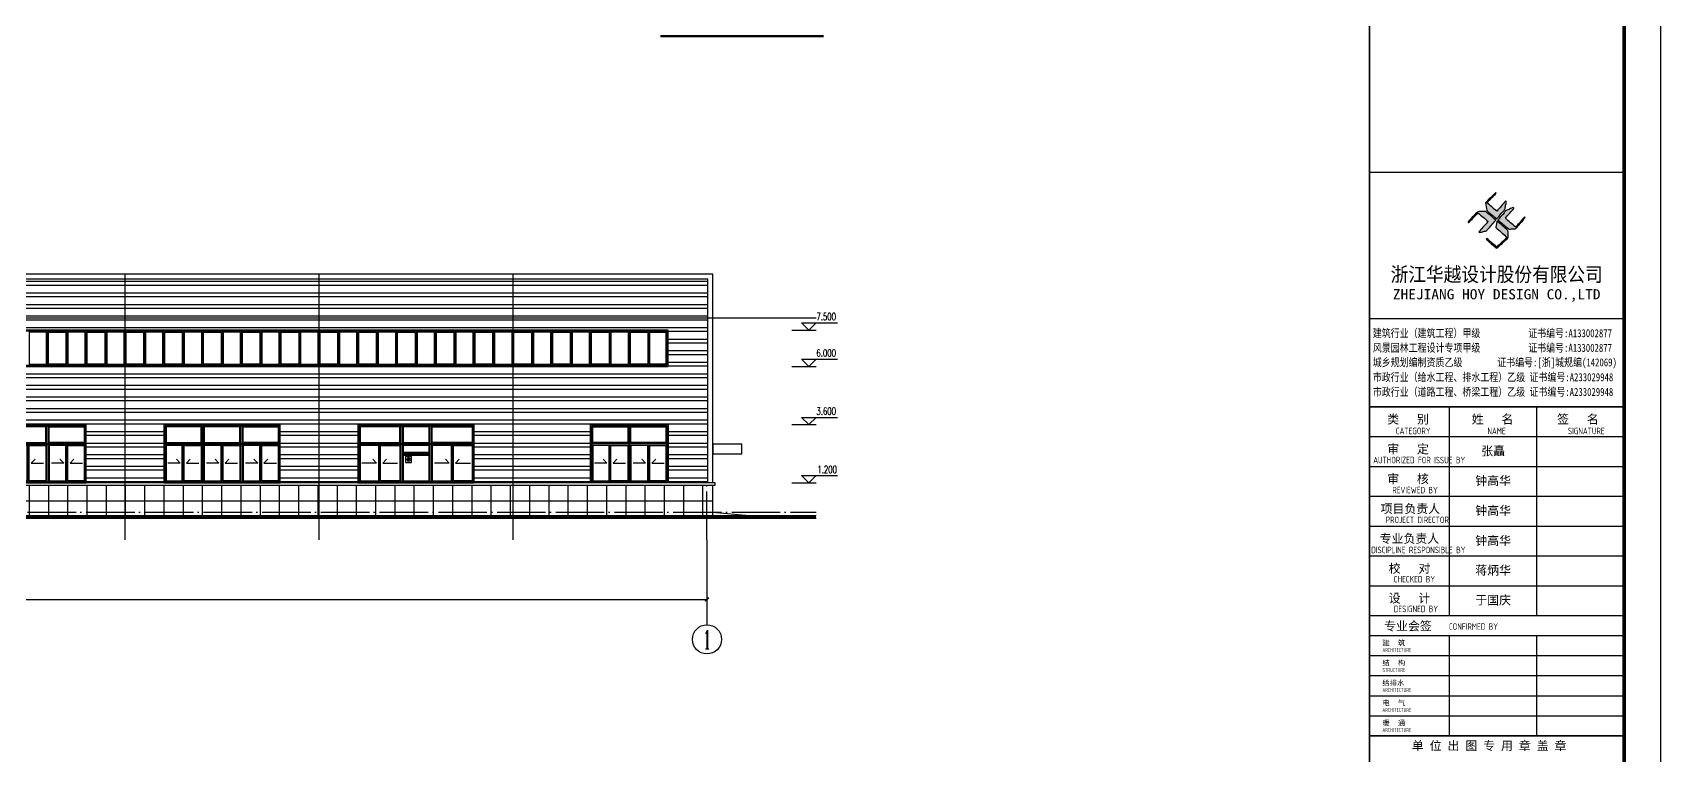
# Model space of a CAD drawing. Extents: x -16809 to 109341, y -15901 to 593582.
# Drawn here: x 42198 to 109341, y 138731 to 168524 of the extents above; entities that cross this region are included whole.
import ezdxf
from ezdxf.enums import TextEntityAlignment as Align

# ---------------------------------------------------------------- set-up
doc = ezdxf.new("R2010")
doc.units = 0
doc.header["$LTSCALE"] = 1000
doc.header["$MEASUREMENT"] = 0
doc.linetypes.add('DOTE', pattern=[2.42, 2, -0.2, 0.02, -0.2])
doc.layers.get('Defpoints').update_dxf_attribs({"color": 250})
for name, color, linetype in [('0 - 立面线', 7, 'Continuous'), ('0-建筑立面', 255, 'Continuous'), ('AXIS', 171, 'Continuous'), ('AXIS_TEXT', 7, 'Continuous'), ('DIM_ELEV', 171, 'Continuous'), ('DIM_SYMB', 171, 'Continuous'), ('DOTE', 14, 'DOTE'), ('PUB_TEXT', 7, 'Continuous'), ('PUB_TITLE', 171, 'Continuous'), ('TK', 4, 'Continuous'), ('WINDOW', 140, 'Continuous'), ('填充', 8, 'Continuous')]:
    doc.layers.add(name, color=color, linetype=linetype)
doc.layers.add('02', color=1, linetype='Continuous', lineweight=15)
doc.styles.add('-宋体', font='', dxfattribs={"width": 0.8})
doc.styles.add('_TCH_AXIS', font='COMPLEX', dxfattribs={"bigfont": 'GBCBIG'})
doc.styles.add('_TCH_DIM', font='SIMPLEX', dxfattribs={"bigfont": 'GBCBIG'})
doc.styles.add('_TCH_DIM_T3', font='SIMPLEX', dxfattribs={"width": 0.705882, "bigfont": 'GBCBIG'})
doc.styles.add('COMPLEX', font='COMPLEX')
doc.styles.add('HT', font='simhei.ttf', dxfattribs={"width": 0.8})
doc.styles.add('TSSD_REIN', font='tssdeng.shx', dxfattribs={"width": 0.7, "bigfont": 'tssdchn.shx'})
doc.styles.add('图签宋体', font='', dxfattribs={"height": 300})
doc.styles.add('图签黑体', font='simhei.ttf', dxfattribs={"height": 550})
doc.styles.get('-宋体').set_extended_font_data('SimSun')
doc.styles.get('图签宋体').set_extended_font_data('NSimSun')
doc.dimstyles.new('_TCH_ARCH&&150', dxfattribs={"dimtxt": 446.25, "dimasz": 150, "dimexe": 375, "dimexo": 450, "dimgap": 189.375, "dimtad": 1, "dimdec": 0, "dimzin": 0, "dimdsep": 46, "dimtxsty": '_TCH_DIM_T3', "dimblk": 'ARCHTICK', "dimcen": 0.09, "dimclrt": 7, "dimazin": 2, "dimtfac": 1, "dimtdec": 0, "dimtix": 1, "dimtmove": 2, "dimatfit": 3, "dimfxl": 0, "dimtolj": 1, "dimtzin": 0, "dimarcsym": 0})

# ---------------------------------------------------------------- blocks, each defined once
blk = doc.blocks.new('A$C7BE47643')
at = {"layer": 'WINDOW'}
for p, q in [((800, 50), (800, 1575)), ((2400, 50), (2400, 1575)), ((4000, 50), (4000, 1575))]:
    blk.add_line(p, q, dxfattribs=at)
for points in [[(0, 0), (4800, 0), (4800, 2400), (0, 2400)], [(50, 50), (4750, 50), (4750, 2350), (50, 2350)], [(1575, 2350), (1625, 2350), (1625, 50), (1575, 50)], [(3175, 2350), (3225, 2350), (3225, 50), (3175, 50)], [(4750, 1625), (4750, 1575), (50, 1575), (50, 1625)]]:
    blk.add_lwpolyline(points, close=True, dxfattribs=at)
at = {"layer": 'WINDOW', "color": 252}
for points in [[(1535, 2310), (90, 2310), (90, 1665), (1535, 1665)], [(3135, 2310), (1665, 2310), (1665, 1665), (3135, 1665)], [(3265, 2310), (4710, 2310), (4710, 1665), (3265, 1665)], [(760, 1535), (90, 1535), (90, 90), (760, 90)], [(840, 1535), (1535, 1535), (1535, 90), (840, 90)], [(2360, 1535), (1665, 1535), (1665, 90), (2360, 90)], [(2440, 1535), (3135, 1535), (3135, 90), (2440, 90)], [(3960, 1535), (3265, 1535), (3265, 90), (3960, 90)], [(4040, 1535), (4710, 1535), (4710, 90), (4040, 90)]]:
    blk.add_lwpolyline(points, close=True, dxfattribs=at)
at = {"layer": 'WINDOW'}
for points in [[(515, 972), (671, 813), (160, 813)], [(1085, 972), (929, 813), (1440, 813)], [(2115, 972), (2271, 813), (1760, 813)], [(2685, 972), (2529, 813), (3040, 813)], [(3715, 972), (3871, 813), (3360, 813)], [(4285, 972), (4129, 813), (4640, 813)]]:
    blk.add_lwpolyline(points, dxfattribs=at)
blk = doc.blocks.new('A$C474D48D3')
at = {"layer": '02'}
h = blk.add_hatch(color=256, dxfattribs=at)
edge = h.paths.add_edge_path()
edge.add_arc((-125, -125), 75, 0, 360)
blk.add_lwpolyline([(-250, 0), (0, 0), (0, -250), (-250, -250)], close=True)
blk.add_circle((-125, -125), 75)
blk = doc.blocks.new('A$C5D2F2028')
at = {"layer": 'WINDOW'}
for p, q in [((900, 50), (900, 1575)), ((3900, 50), (3900, 1575))]:
    blk.add_line(p, q, dxfattribs=at)
for points in [[(0, 0), (4800, 0), (4800, 2400), (0, 2400)], [(50, 50), (4750, 50), (4750, 2350), (50, 2350)], [(1775, 2350), (1825, 2350), (1825, 50), (1775, 50)], [(2975, 2350), (3025, 2350), (3025, 50), (2975, 50)], [(4750, 1625), (4750, 1575), (50, 1575), (50, 1625)]]:
    blk.add_lwpolyline(points, close=True, dxfattribs=at)
at = {"layer": 'WINDOW', "color": 252}
for points in [[(1735, 2310), (90, 2310), (90, 1665), (1735, 1665)], [(2935, 2310), (1865, 2310), (1865, 1665), (2935, 1665)], [(3065, 2310), (4710, 2310), (4710, 1665), (3065, 1665)], [(860, 1535), (90, 1535), (90, 90), (860, 90)], [(940, 1535), (1735, 1535), (1735, 90), (940, 90)], [(1865, 1265), (2935, 1265), (2935, 1535), (1865, 1535)], [(3860, 1535), (3065, 1535), (3065, 90), (3860, 90)], [(3940, 1535), (4710, 1535), (4710, 90), (3940, 90)], [(2935, 1135), (1865, 1135), (1865, 90), (2935, 90)]]:
    blk.add_lwpolyline(points, close=True, dxfattribs=at)
at = {"layer": 'WINDOW'}
for points in [[(615, 972), (771, 813), (160, 813)], [(1185, 972), (1029, 813), (1640, 813)], [(1825, 1225), (2975, 1225)], [(2975, 1175), (1825, 1175)], [(3615, 972), (3771, 813), (3160, 813)], [(4185, 972), (4029, 813), (4640, 813)]]:
    blk.add_lwpolyline(points, dxfattribs=at)
at = {"xscale": -1}
blk.add_blockref('A$C474D48D3', (1965, 1091), dxfattribs=at)
blk = doc.blocks.new('A$C3DA31D5A')
at = {"layer": 'WINDOW'}
for p, q in [((800, 1450), (800, 50)), ((1600, 1450), (1600, 50)), ((2400, 1450), (2400, 50)), ((3200, 1450), (3200, 50)), ((4000, 1450), (4000, 50)), ((4800, 1450), (4800, 50)), ((5600, 1450), (5600, 50)), ((6400, 1450), (6400, 50)), ((7200, 1450), (7200, 50)), ((8000, 1450), (8000, 50)), ((8800, 1450), (8800, 50)), ((9600, 1450), (9600, 50)), ((10400, 1450), (10400, 50)), ((11200, 1450), (11200, 50)), ((12000, 1450), (12000, 50)), ((12800, 1450), (12800, 50)), ((13600, 1450), (13600, 50)), ((14400, 1450), (14400, 50)), ((15200, 1450), (15200, 50)), ((16000, 1450), (16000, 50)), ((16800, 1450), (16800, 50)), ((17600, 1450), (17600, 50)), ((18400, 1450), (18400, 50)), ((19200, 1450), (19200, 50)), ((20000, 1450), (20000, 50)), ((20800, 1450), (20800, 50)), ((21600, 1450), (21600, 50)), ((22400, 1450), (22400, 50)), ((23200, 1450), (23200, 50)), ((24000, 1450), (24000, 50)), ((24800, 1450), (24800, 50)), ((25600, 1450), (25600, 50))]:
    blk.add_line(p, q, dxfattribs=at)
for points in [[(68800, 0), (0, 0), (0, 1500), (68800, 1500)], [(68750, 50), (50, 50), (50, 1450), (68750, 1450)]]:
    blk.add_lwpolyline(points, close=True, dxfattribs=at)
at = {"layer": 'WINDOW', "color": 251}
for points in [[(760, 1410), (90, 1410), (90, 90), (760, 90)], [(840, 90), (1560, 90), (1560, 1410), (840, 1410)], [(2360, 90), (1640, 90), (1640, 1410), (2360, 1410)], [(2440, 90), (3160, 90), (3160, 1410), (2440, 1410)], [(3960, 90), (3240, 90), (3240, 1410), (3960, 1410)], [(4040, 90), (4760, 90), (4760, 1410), (4040, 1410)], [(5560, 90), (4840, 90), (4840, 1410), (5560, 1410)], [(5640, 90), (6360, 90), (6360, 1410), (5640, 1410)], [(7160, 90), (6440, 90), (6440, 1410), (7160, 1410)], [(7240, 90), (7960, 90), (7960, 1410), (7240, 1410)], [(8760, 90), (8040, 90), (8040, 1410), (8760, 1410)], [(8840, 90), (9560, 90), (9560, 1410), (8840, 1410)], [(10360, 90), (9640, 90), (9640, 1410), (10360, 1410)], [(10440, 90), (11160, 90), (11160, 1410), (10440, 1410)], [(11960, 90), (11240, 90), (11240, 1410), (11960, 1410)], [(12040, 90), (12760, 90), (12760, 1410), (12040, 1410)], [(13560, 90), (12840, 90), (12840, 1410), (13560, 1410)], [(13640, 90), (14360, 90), (14360, 1410), (13640, 1410)], [(15160, 90), (14440, 90), (14440, 1410), (15160, 1410)], [(15240, 90), (15960, 90), (15960, 1410), (15240, 1410)], [(16760, 90), (16040, 90), (16040, 1410), (16760, 1410)], [(16840, 90), (17560, 90), (17560, 1410), (16840, 1410)], [(18360, 90), (17640, 90), (17640, 1410), (18360, 1410)], [(18440, 90), (19160, 90), (19160, 1410), (18440, 1410)], [(19960, 90), (19240, 90), (19240, 1410), (19960, 1410)], [(20040, 90), (20760, 90), (20760, 1410), (20040, 1410)], [(21560, 90), (20840, 90), (20840, 1410), (21560, 1410)], [(21640, 90), (22360, 90), (22360, 1410), (21640, 1410)], [(23160, 90), (22440, 90), (22440, 1410), (23160, 1410)], [(23240, 90), (23960, 90), (23960, 1410), (23240, 1410)], [(24760, 90), (24040, 90), (24040, 1410), (24760, 1410)], [(24840, 90), (25560, 90), (25560, 1410), (24840, 1410)], [(26360, 90), (25640, 90), (25640, 1410), (26360, 1410)]]:
    blk.add_lwpolyline(points, close=True, dxfattribs=at)
blk = doc.blocks.new('A$C394D5E26')
at = {"layer": 'WINDOW'}
for p, q in [((800, 50), (800, 1575)), ((2400, 50), (2400, 1575))]:
    blk.add_line(p, q, dxfattribs=at)
for points in [[(3200, 0), (0, 0), (0, 2400), (3200, 2400)], [(3150, 50), (50, 50), (50, 2350), (3150, 2350)], [(1625, 2350), (1575, 2350), (1575, 50), (1625, 50)], [(50, 1625), (50, 1575), (3150, 1575), (3150, 1625)]]:
    blk.add_lwpolyline(points, close=True, dxfattribs=at)
at = {"layer": 'WINDOW', "color": 252}
for points in [[(90, 2310), (1535, 2310), (1535, 1665), (90, 1665)], [(1665, 2310), (3110, 2310), (3110, 1665), (1665, 1665)], [(760, 1535), (90, 1535), (90, 90), (760, 90)], [(840, 1535), (1535, 1535), (1535, 90), (840, 90)], [(2360, 1535), (1665, 1535), (1665, 90), (2360, 90)], [(2440, 1535), (3110, 1535), (3110, 90), (2440, 90)]]:
    blk.add_lwpolyline(points, close=True, dxfattribs=at)
at = {"layer": 'WINDOW'}
for points in [[(515, 972), (671, 812), (160, 812)], [(1085, 972), (929, 812), (1440, 812)], [(2115, 972), (2271, 812), (1760, 812)], [(2685, 972), (2529, 812), (3040, 812)]]:
    blk.add_lwpolyline(points, dxfattribs=at)
blk = doc.blocks.new('A$C053D6479')
at = {"layer": 'PUB_TITLE'}
h = blk.add_hatch(color=256, dxfattribs=at)
h.dxf.hatch_style = 1
edge = h.paths.add_edge_path()
edge.add_spline(control_points=[(1026, 827), (1105, 920), (1188, 1008), (1266, 1102)], knot_values=[13, 13, 13, 13, 14, 14, 14, 14], degree=3, periodic=0)
edge.add_spline(control_points=[(1266, 1102), (1258, 1111), (1249, 1119), (1239, 1116)], knot_values=[12, 12, 12, 12, 13, 13, 13, 13], degree=3, periodic=0)
edge.add_spline(control_points=[(1239, 1116), (1210, 1107), (1179, 1092), (1144, 1077)], knot_values=[11, 11, 11, 11, 12, 12, 12, 12], degree=3, periodic=0)
edge.add_spline(control_points=[(1144, 1077), (1109, 1063), (1069, 1053), (1047, 1038)], knot_values=[10, 10, 10, 10, 11, 11, 11, 11], degree=3, periodic=0)
edge.add_spline(control_points=[(1047, 1038), (1028, 1026), (1007, 992), (991, 972)], knot_values=[9, 9, 9, 9, 10, 10, 10, 10], degree=3, periodic=0)
edge.add_spline(control_points=[(991, 972), (942, 913), (899, 868), (849, 810)], knot_values=[8, 8, 8, 8, 9, 9, 9, 9], degree=3, periodic=0)
edge.add_spline(control_points=[(849, 810), (842, 801), (822, 776), (822, 775)], knot_values=[7, 7, 7, 7, 8, 8, 8, 8], degree=3, periodic=0)
edge.add_spline(control_points=[(822, 775), (823, 771), (848, 752), (859, 744)], knot_values=[6, 6, 6, 6, 7, 7, 7, 7], degree=3, periodic=0)
edge.add_spline(control_points=[(859, 744), (949, 670), (1035, 592), (1122, 521)], knot_values=[5, 5, 5, 5, 6, 6, 6, 6], degree=3, periodic=0)
edge.add_spline(control_points=[(1122, 521), (1153, 527), (1185, 530), (1217, 533)], knot_values=[4, 4, 4, 4, 5, 5, 5, 5], degree=3, periodic=0)
edge.add_spline(control_points=[(1217, 533), (1246, 535), (1293, 532), (1316, 542)], knot_values=[3, 3, 3, 3, 4, 4, 4, 4], degree=3, periodic=0)
edge.add_spline(control_points=[(1316, 542), (1327, 547), (1338, 565), (1349, 579)], knot_values=[2, 2, 2, 2, 3, 3, 3, 3], degree=3, periodic=0)
edge.add_spline(control_points=[(1349, 579), (1423, 670), (1507, 759), (1572, 848)], knot_values=[1, 1, 1, 1, 2, 2, 2, 2], degree=3, periodic=0)
edge.add_spline(control_points=[(1572, 848), (1564, 852), (1561, 861), (1551, 862)], knot_values=[0, 0, 0, 0, 1, 1, 1, 1], degree=3, periodic=0)
edge.add_spline(control_points=[(1551, 862), (1469, 769), (1393, 671), (1310, 579)], knot_values=[15, 15, 15, 15, 16, 16, 16, 16], degree=3, periodic=0)
edge.add_spline(control_points=[(1310, 579), (1216, 662), (1118, 742), (1026, 827)], knot_values=[14, 14, 14, 14, 15, 15, 15, 15], degree=3, periodic=0)
at = {"layer": 'TK'}
h = blk.add_hatch(color=256, dxfattribs=at)
h.dxf.hatch_style = 2
edge = h.paths.add_edge_path()
edge.add_spline(control_points=[(728, 856), (728, 856), (728, 856), (719, 864), (651, 922), (580, 978), (514, 1036), (509, 1106), (488, 1176), (479, 1247), (570, 1343), (663, 1436), (758, 1526), (764, 1523), (768, 1518), (774, 1515), (693, 1422), (599, 1343), (520, 1249), (607, 1171), (698, 1096), (789, 1021), (874, 1109), (950, 1206), (1031, 1298), (1066, 1286), (1054, 1262), (1045, 1224), (1036, 1188), (1031, 1158), (1024, 1121), (1020, 1104), (1017, 1085), (1012, 1071), (1004, 1052), (976, 1026), (956, 1003), (906, 946), (866, 899), (814, 839), (806, 829), (789, 806), (787, 806), (777, 804), (728, 856)], knot_values=[0, 0, 0, 0, 0.005, 0.01, 1, 1, 1, 2, 2, 2, 3, 3, 3, 4, 4, 4, 5, 5, 5, 6, 6, 6, 7, 7, 7, 8, 8, 8, 9, 9, 9, 10, 10, 10, 11, 11, 11, 12, 12, 12, 13, 13, 13, 14, 14, 14, 14], degree=3, periodic=0)
h = blk.add_hatch(color=256, dxfattribs=at)
h.dxf.hatch_style = 2
edge = h.paths.add_edge_path()
edge.add_spline(control_points=[(366, 894), (366, 894), (366, 894), (270, 970), (183, 883), (101, 791), (16, 703), (-18, 714), (9, 735), (28, 755), (103, 838), (192, 930), (266, 1005), (319, 1009), (387, 1005), (442, 1007), (456, 1008), (472, 1011), (485, 1007), (507, 1000), (534, 967), (555, 949), (624, 891), (699, 833), (760, 773), (689, 691), (614, 604), (539, 517), (529, 505), (516, 487), (506, 482), (492, 475), (469, 472), (452, 467), (416, 456), (383, 448), (342, 438), (323, 433), (297, 422), (293, 440), (291, 452), (313, 470), (322, 480), (400, 566), (477, 652), (553, 736), (460, 815), (366, 894)], knot_values=[0, 0, 0, 0, 0.005, 0.01, 1, 1, 1, 2, 2, 2, 3, 3, 3, 4, 4, 4, 5, 5, 5, 6, 6, 6, 7, 7, 7, 8, 8, 8, 9, 9, 9, 10, 10, 10, 11, 11, 11, 12, 12, 12, 13, 13, 13, 14, 14, 14, 15, 15, 15, 15], degree=3, periodic=0)
h = blk.add_hatch(color=256, dxfattribs=at)
h.dxf.hatch_style = 2
edge = h.paths.add_edge_path()
edge.add_spline(control_points=[(511, 261), (511, 261), (511, 261), (516, 267), (609, 192), (696, 111), (785, 33), (883, 118), (977, 208), (1070, 298), (992, 373), (892, 456), (803, 534), (791, 544), (768, 561), (766, 569), (761, 588), (776, 634), (780, 655), (785, 690), (788, 721), (795, 746), (897, 661), (998, 576), (1097, 490), (1100, 425), (1106, 361), (1107, 294), (1018, 207), (925, 121), (830, 33), (818, 21), (800, 0), (787, 0), (768, -1), (725, 49), (712, 60), (662, 103), (616, 143), (568, 186), (545, 207), (518, 224), (499, 250), (501, 259), (511, 261)], knot_values=[0, 0, 0, 0, 0.005, 0.01, 1, 1, 1, 2, 2, 2, 3, 3, 3, 4, 4, 4, 5, 5, 5, 6, 6, 6, 7, 7, 7, 8, 8, 8, 9, 9, 9, 10, 10, 10, 11, 11, 11, 12, 12, 12, 13, 13, 13, 14, 14, 14, 14], degree=3, periodic=0)
for points, knots in [([(1031, 1298), (1066, 1286), (1054, 1262), (1045, 1224), (1036, 1188), (1031, 1158), (1024, 1121), (1020, 1104), (1017, 1085), (1012, 1071), (1004, 1052), (976, 1026), (956, 1003), (906, 946), (866, 899), (814, 839), (806, 829), (789, 806), (787, 806), (777, 804), (728, 856), (719, 864), (651, 922), (580, 978), (514, 1036), (509, 1106), (488, 1176), (479, 1247), (570, 1343), (663, 1436), (758, 1526), (764, 1523), (768, 1518), (774, 1515), (693, 1422), (599, 1343), (520, 1249), (607, 1171), (698, 1096), (789, 1021), (874, 1109), (950, 1206), (1031, 1298)], [0, 0, 0, 0, 1, 1, 1, 2, 2, 2, 3, 3, 3, 4, 4, 4, 5, 5, 5, 6, 6, 6, 7, 7, 7, 8, 8, 8, 9, 9, 9, 10, 10, 10, 11, 11, 11, 12, 12, 12, 13, 13, 13, 14, 14, 14, 14]), ([(555, 949), (624, 891), (699, 833), (760, 773), (689, 691), (614, 604), (539, 517), (529, 505), (516, 487), (506, 482), (492, 475), (469, 472), (452, 467), (416, 456), (383, 448), (342, 438), (323, 433), (297, 422), (293, 440), (291, 452), (313, 470), (322, 480), (400, 566), (477, 652), (553, 736), (460, 815), (366, 894), (270, 970), (183, 883), (101, 791), (16, 703), (-18, 714), (9, 735), (28, 755), (103, 838), (192, 930), (266, 1005), (319, 1009), (387, 1005), (442, 1007), (456, 1008), (472, 1011), (485, 1007), (507, 1000), (534, 967), (555, 949)], [0, 0, 0, 0, 1, 1, 1, 2, 2, 2, 3, 3, 3, 4, 4, 4, 5, 5, 5, 6, 6, 6, 7, 7, 7, 8, 8, 8, 9, 9, 9, 10, 10, 10, 11, 11, 11, 12, 12, 12, 13, 13, 13, 14, 14, 14, 15, 15, 15, 15]), ([(1551, 862), (1561, 861), (1564, 852), (1572, 848), (1507, 759), (1423, 670), (1349, 579), (1338, 565), (1327, 547), (1316, 542), (1293, 532), (1246, 535), (1217, 533), (1185, 530), (1153, 527), (1122, 521), (1035, 592), (949, 670), (859, 744), (848, 752), (823, 771), (822, 775), (822, 776), (842, 801), (849, 810), (899, 868), (942, 913), (991, 972), (1007, 992), (1028, 1026), (1047, 1038), (1069, 1053), (1109, 1063), (1144, 1077), (1179, 1092), (1210, 1107), (1239, 1116), (1249, 1119), (1258, 1111), (1266, 1102), (1188, 1008), (1105, 920), (1026, 827), (1118, 742), (1216, 662), (1310, 579), (1393, 671), (1469, 769), (1551, 862)], [0, 0, 0, 0, 1, 1, 1, 2, 2, 2, 3, 3, 3, 4, 4, 4, 5, 5, 5, 6, 6, 6, 7, 7, 7, 8, 8, 8, 9, 9, 9, 10, 10, 10, 11, 11, 11, 12, 12, 12, 13, 13, 13, 14, 14, 14, 15, 15, 15, 16, 16, 16, 16]), ([(1097, 490), (1100, 425), (1106, 361), (1107, 294), (1018, 207), (925, 121), (830, 33), (818, 21), (800, 0), (787, 0), (768, -1), (725, 49), (712, 60), (662, 103), (616, 143), (568, 186), (545, 207), (518, 224), (499, 250), (501, 259), (511, 261), (516, 267), (609, 192), (696, 111), (785, 33), (883, 118), (977, 208), (1070, 298), (992, 373), (892, 456), (803, 534), (791, 544), (768, 561), (766, 569), (761, 588), (776, 634), (780, 655), (785, 690), (788, 721), (795, 746), (897, 661), (998, 576), (1097, 490)], [0, 0, 0, 0, 1, 1, 1, 2, 2, 2, 3, 3, 3, 4, 4, 4, 5, 5, 5, 6, 6, 6, 7, 7, 7, 8, 8, 8, 9, 9, 9, 10, 10, 10, 11, 11, 11, 12, 12, 12, 13, 13, 13, 14, 14, 14, 14])]:
    blk.add_open_spline(points, degree=3, knots=knots, dxfattribs=at)
blk = doc.blocks.new('GeYuanFrame_23765231', base_point=(20.09, 4.53))
at = {"layer": 'PUB_TITLE'}
for points in [[(803.09, 235.33), (803.09, 292.73)], [(827.09, 235.33), (827.09, 292.73)], [(803.09, 202.33), (803.09, 229.83)], [(827.09, 202.33), (827.09, 229.83)]]:
    blk.add_lwpolyline(points, dxfattribs=at)
at = {"layer": 'TK'}
for p, q in [((781.09, 316.93), (851.09, 316.93)), ((781.09, 284.53), (851.09, 284.53)), ((781.09, 276.33), (851.09, 276.33)), ((781.09, 268.13), (851.09, 268.13)), ((781.09, 259.93), (851.09, 259.93)), ((781.09, 251.73), (851.09, 251.73)), ((781.09, 243.53), (851.09, 243.53)), ((781.09, 235.33), (851.09, 235.33)), ((781.09, 235.33), (851.09, 235.33))]:
    blk.add_line(p, q, dxfattribs=at)
blk.add_lwpolyline([(20.09, 4.53), (20.09, 598.53), (861.09, 598.53), (861.09, 4.53)], close=True, dxfattribs=at)
at = {"layer": 'TK', "const_width": 1}
blk.add_lwpolyline([(45.09, 588.53), (851.09, 588.53), (851.09, 14.53), (45.09, 14.53)], close=True, dxfattribs=at)
at = {"layer": 'TK'}
for points, const_width in [([(781.09, 588.53), (781.09, 14.53)], 0.4), ([(781.09, 357.14), (851.09, 357.14)], 0.35), ([(781.09, 292.73), (851.09, 292.73)], 0.35), ([(781.09, 292.73), (851.09, 292.73)], 0.35), ([(781.09, 235.33), (851.09, 235.33)], 0.35), ([(781.09, 202.33), (851.09, 202.33)], 0.35)]:
    blk.add_lwpolyline(points, dxfattribs=dict(at, const_width=const_width))
for points in [[(781.09, 292.73), (851.09, 292.73)], [(781.09, 235.33), (851.09, 235.33)], [(781.09, 229.83), (851.09, 229.83)], [(781.09, 224.33), (851.09, 224.33)], [(781.09, 218.83), (851.09, 218.83)], [(781.09, 213.33), (851.09, 213.33)], [(781.09, 207.83), (851.09, 207.83)], [(781.09, 202.33), (851.09, 202.33)]]:
    blk.add_lwpolyline(points, dxfattribs=at)
at = {"layer": 'PUB_TITLE', "xscale": 0.01000000000021828, "yscale": 0.01000000000021828, "zscale": 0.01000000000021828}
blk.add_blockref('A$C053D6479', (808.19, 336.27), dxfattribs=at)
at = {"layer": 'TK'}
for s, height, style, width, p in [('浙江华越设计股份有限公司', 3.96, 'HT', 0.9, (816.07, 329.16)), ('ZHEJIANG HOY DESIGN CO.,LTD', 2.8, '图签黑体', 1.11, (816.06, 323.29))]:
    blk.add_text(s, height=height, dxfattribs=dict(at, style=style, width=width)).set_placement(p, align=Align.MIDDLE)
for s, height, style, width, p in [('建筑行业（建筑工程）甲级           证书编号:A133002877', 2.2, '-宋体', 0.8, (782, 311.83)), ('风景园林工程设计专项甲级           证书编号:A133002877', 2.2, '-宋体', 0.8, (782, 307.81)), ('城乡规划编制资质乙级        证书编号:[浙]城规编(142069)', 2.2, '-宋体', 0.8, (782, 303.82)), ('市政行业（给水工程、排水工程）乙级 证书编号:A233029948', 2.2, '-宋体', 0.8, (782, 299.74)), ('市政行业（道路工程、桥梁工程）乙级 证书编号:A233029948', 2.2, '-宋体', 0.8, (782, 295.69)), ('CATEGORY', 1.8, 'TSSD_REIN', 0.7, (788.32, 285.17)), ('NAME', 1.8, 'TSSD_REIN', 0.7, (813.51, 285.17)), ('SIGNATURE', 1.8, 'TSSD_REIN', 0.7, (835.66, 285.17)), ('AUTHORIZED FOR ISSUE BY', 1.8, 'TSSD_REIN', 0.7, (782.12, 277.17)), ('REVIEWED BY', 1.8, 'TSSD_REIN', 0.7, (787.36, 268.91)), ('PROJECT DIRECTOR', 1.8, 'TSSD_REIN', 0.7, (785.55, 260.74)), ('DISCIPLINE RESPONSIBLE BY', 1.8, 'TSSD_REIN', 0.7, (781.57, 252.48)), ('CHECKED BY', 1.8, 'TSSD_REIN', 0.7, (787.75, 244.44)), ('DESIGNED BY', 1.8, 'TSSD_REIN', 0.7, (787.76, 236.27)), ('CONFIRMED BY', 1.8, 'TSSD_REIN', 0.7, (802.94, 231.42)), ('ARCHITECTURE', 1.08, 'TSSD_REIN', 0.7, (784.65, 225.34)), ('STRUCTURE', 1.08, 'TSSD_REIN', 0.7, (784.65, 219.84)), ('ARCHITECTURE', 1.08, 'TSSD_REIN', 0.7, (784.65, 214.34)), ('ARCHITECTURE', 1.08, 'TSSD_REIN', 0.7, (784.65, 208.84)), ('ARCHITECTURE', 1.08, 'TSSD_REIN', 0.7, (784.65, 203.34))]:
    blk.add_text(s, height=height, dxfattribs=dict(at, style=style, width=width)).set_placement(p)
at = {"layer": 'TK', "style": '图签宋体'}
for s, height, p in [('类   别', 2.4, (785.97, 288.09)), ('姓   名', 2.4, (809.2, 288.09)), ('签   名', 2.4, (832.68, 288.09)), ('审   定', 2.4, (785.97, 279.89)), ('审   核', 2.4, (785.97, 271.69)), ('项目负责人', 2.4, (784.13, 263.49)), ('专业负责人', 2.4, (783.89, 255.29)), ('校   对', 2.4, (786.38, 247.09)), ('设   计', 2.4, (786.36, 238.89)), ('专业会签', 2.4, (785.12, 231.24)), ('建  筑', 1.44, (784.61, 227.11)), ('结  构', 1.44, (784.61, 221.61)), ('给排水', 1.44, (784.61, 216.11)), ('电  气', 1.44, (784.61, 210.61)), ('暖  通', 1.44, (784.61, 205.11)), ('单 位 出 图 专 用 章 盖 章', 2.4, (792.72, 198.35))]:
    blk.add_text(s, height=height, dxfattribs=at).set_placement(p)
at = {"layer": 'TK', "char_height": 2.4, "width": 24, "attachment_point": 5, "style": '图签宋体'}
for s, insert in [('张矗', (815.09, 280.4)), ('钟高华', (815.09, 272.23)), ('钟高华', (815.09, 264.03)), ('钟高华', (815.09, 255.76)), ('蒋炳华', (815.09, 247.63)), ('于国庆', (815.09, 239.43))]:
    blk.add_mtext(s, dxfattribs=dict(at, insert=insert))
blk = doc.blocks.new('_AXISO')
blk.add_circle((0, 0), 0.5)
at = {"layer": 'AXIS_TEXT', "style": 'COMPLEX', "width": 1.041667}
blk.add_attdef('A', text='', height=0.56, dxfattribs=at).set_placement((-0.25, -0.28), (0.25, -0.28), align=Align.FIT)
blk = doc.blocks.new('_ArchTick')
at = {"color": 0, "linetype": 'ByBlock', "const_width": 0.4}
blk.add_lwpolyline([(-0.5, -0.5), (0.5, 0.5)], dxfattribs=at)
blk = doc.blocks.new('*D116')
at = {"layer": 'AXIS', "color": 0, "lineweight": -2}
for p, q in [((-1985, 147163), (-1985, 144788)), ((70015, 147163), (70015, 144788)), ((-1985, 145163), (70015, 145163))]:
    blk.add_line(p, q, dxfattribs=at)
at = {"layer": 'Defpoints', "color": 0}
for p in [(-1985, 147613), (70015, 147613), (70015, 145163)]:
    blk.add_point(p, dxfattribs=at)
at = {"layer": 'AXIS', "color": 0, "lineweight": -2, "xscale": 150, "yscale": 150, "zscale": 150, "rotation": 180}
blk.add_blockref('_ArchTick', (-1985, 145163), dxfattribs=at)
at = {"layer": 'AXIS', "color": 0, "lineweight": -2, "xscale": 150, "yscale": 150, "zscale": 150}
blk.add_blockref('_ArchTick', (70015, 145163), dxfattribs=at)
at = {"layer": 'AXIS', "color": 7, "insert": (34015, 145576), "char_height": 446.2, "attachment_point": 5, "style": '_TCH_DIM_T3'}
blk.add_mtext('\\A1;72000', dxfattribs=at)

msp = doc.modelspace()

# ---------------------------------------------------------------- hatches: boundary and pattern name
at = {"layer": '填充'}
h = msp.add_hatch(dxfattribs=at)
h.set_pattern_fill('ANSI32,_O', color=250, scale=100, angle=135)
h.set_pattern_definition([(180, (0, 0), (-3e-14, -476.25), []), (180, (-158.75, 158.75), (-3e-14, -476.25), [])])
h.paths.add_polyline_path([(70054.7, 158363.3), (-2025.3, 158363.3), (-2025.3, 149963.3), (-385.3, 149963.3), (-385.3, 152363.3), (4414.7, 152363.3), (4414.7, 149963.3), (7614.7, 149963.3), (7614.7, 152363.3), (12414.7, 152363.3), (12414.7, 149963.3), (15614.7, 149963.3), (15614.7, 152363.3), (20414.7, 152363.3), (20414.7, 149963.3), (23614.7, 149963.3), (23614.7, 152363.3), (28414.7, 152363.3), (28414.7, 149963.3), (31614.7, 149963.3), (31614.7, 152363.3), (36414.7, 152363.3), (36414.7, 149963.3), (39614.7, 149963.3), (39614.7, 152363.3), (44414.7, 152363.3), (44414.7, 149963.3), (47614.7, 149963.3), (47614.7, 152363.3), (52414.7, 152363.3), (52414.7, 149963.3), (55614.7, 149963.3), (55614.7, 152363.3), (60414.7, 152363.3), (60414.7, 149963.3), (65214.7, 149963.3), (65214.7, 152363.3), (68414.7, 152363.3), (68414.7, 149963.3), (70054.7, 149963.3)])
h.paths.add_polyline_path([(68414.7, 156263.3), (68414.7, 154763.3), (-385.3, 154763.3), (-385.3, 156263.3)], flags=16)
h.paths.add_polyline_path([(68364.7, 156213.3), (68364.7, 154813.3), (-335.3, 154813.3), (-335.3, 156213.3)], flags=0)
h.paths.add_polyline_path([(44374.7, 156173.3), (44374.7, 154853.3), (43654.7, 154853.3), (43654.7, 156173.3)], flags=0)
h.paths.add_polyline_path([(43574.7, 156173.3), (43574.7, 154853.3), (42854.7, 154853.3), (42854.7, 156173.3)], flags=0)
h.paths.add_polyline_path([(44454.7, 156173.3), (45174.7, 156173.3), (45174.7, 154853.3), (44454.7, 154853.3)], flags=0)
h.paths.add_polyline_path([(42774.7, 156173.3), (42774.7, 154853.3), (42054.7, 154853.3), (42054.7, 156173.3)], flags=0)
h.paths.add_polyline_path([(45254.7, 156173.3), (45974.7, 156173.3), (45974.7, 154853.3), (45254.7, 154853.3)], flags=0)
h.paths.add_polyline_path([(41974.7, 156173.3), (41974.7, 154853.3), (41254.7, 154853.3), (41254.7, 156173.3)], flags=0)
h.paths.add_polyline_path([(46054.7, 156173.3), (46774.7, 156173.3), (46774.7, 154853.3), (46054.7, 154853.3)], flags=0)
h.paths.add_polyline_path([(41174.7, 156173.3), (41174.7, 154853.3), (40454.7, 154853.3), (40454.7, 156173.3)], flags=0)
h.paths.add_polyline_path([(46854.7, 156173.3), (47574.7, 156173.3), (47574.7, 154853.3), (46854.7, 154853.3)], flags=0)
h.paths.add_polyline_path([(40374.7, 156173.3), (40374.7, 154853.3), (39654.7, 154853.3), (39654.7, 156173.3)], flags=0)
h.paths.add_polyline_path([(47654.7, 156173.3), (48374.7, 156173.3), (48374.7, 154853.3), (47654.7, 154853.3)], flags=0)
h.paths.add_polyline_path([(39574.7, 156173.3), (39574.7, 154853.3), (38854.7, 154853.3), (38854.7, 156173.3)], flags=0)
h.paths.add_polyline_path([(48454.7, 156173.3), (49174.7, 156173.3), (49174.7, 154853.3), (48454.7, 154853.3)], flags=0)
h.paths.add_polyline_path([(38774.7, 156173.3), (38774.7, 154853.3), (38054.7, 154853.3), (38054.7, 156173.3)], flags=0)
h.paths.add_polyline_path([(49254.7, 156173.3), (49974.7, 156173.3), (49974.7, 154853.3), (49254.7, 154853.3)], flags=0)
h.paths.add_polyline_path([(37974.7, 156173.3), (37974.7, 154853.3), (37254.7, 154853.3), (37254.7, 156173.3)], flags=0)
h.paths.add_polyline_path([(50054.7, 156173.3), (50774.7, 156173.3), (50774.7, 154853.3), (50054.7, 154853.3)], flags=0)
h.paths.add_polyline_path([(37174.7, 156173.3), (37174.7, 154853.3), (36454.7, 154853.3), (36454.7, 156173.3)], flags=0)
h.paths.add_polyline_path([(50854.7, 156173.3), (51574.7, 156173.3), (51574.7, 154853.3), (50854.7, 154853.3)], flags=0)
h.paths.add_polyline_path([(36374.7, 156173.3), (36374.7, 154853.3), (35654.7, 154853.3), (35654.7, 156173.3)], flags=0)
h.paths.add_polyline_path([(51654.7, 156173.3), (52374.7, 156173.3), (52374.7, 154853.3), (51654.7, 154853.3)], flags=0)
h.paths.add_polyline_path([(35574.7, 156173.3), (35574.7, 154853.3), (34854.7, 154853.3), (34854.7, 156173.3)], flags=0)
h.paths.add_polyline_path([(52454.7, 156173.3), (53174.7, 156173.3), (53174.7, 154853.3), (52454.7, 154853.3)], flags=0)
h.paths.add_polyline_path([(34774.7, 156173.3), (34774.7, 154853.3), (34054.7, 154853.3), (34054.7, 156173.3)], flags=0)
h.paths.add_polyline_path([(53254.7, 156173.3), (53974.7, 156173.3), (53974.7, 154853.3), (53254.7, 154853.3)], flags=0)
h.paths.add_polyline_path([(33974.7, 156173.3), (33974.7, 154853.3), (33254.7, 154853.3), (33254.7, 156173.3)], flags=0)
h.paths.add_polyline_path([(54054.7, 156173.3), (54774.7, 156173.3), (54774.7, 154853.3), (54054.7, 154853.3)], flags=0)
h.paths.add_polyline_path([(33174.7, 156173.3), (33174.7, 154853.3), (32454.7, 154853.3), (32454.7, 156173.3)], flags=0)
h.paths.add_polyline_path([(54854.7, 156173.3), (55574.7, 156173.3), (55574.7, 154853.3), (54854.7, 154853.3)], flags=0)
h.paths.add_polyline_path([(32374.7, 156173.3), (32374.7, 154853.3), (31654.7, 154853.3), (31654.7, 156173.3)], flags=0)
h.paths.add_polyline_path([(55654.7, 156173.3), (56374.7, 156173.3), (56374.7, 154853.3), (55654.7, 154853.3)], flags=0)
h.paths.add_polyline_path([(31574.7, 156173.3), (31574.7, 154853.3), (30854.7, 154853.3), (30854.7, 156173.3)], flags=0)
h.paths.add_polyline_path([(56454.7, 156173.3), (57174.7, 156173.3), (57174.7, 154853.3), (56454.7, 154853.3)], flags=0)
h.paths.add_polyline_path([(30774.7, 156173.3), (30774.7, 154853.3), (30054.7, 154853.3), (30054.7, 156173.3)], flags=0)
h.paths.add_polyline_path([(57254.7, 156173.3), (57974.7, 156173.3), (57974.7, 154853.3), (57254.7, 154853.3)], flags=0)
h.paths.add_polyline_path([(29974.7, 156173.3), (29974.7, 154853.3), (29254.7, 154853.3), (29254.7, 156173.3)], flags=0)
h.paths.add_polyline_path([(58054.7, 156173.3), (58774.7, 156173.3), (58774.7, 154853.3), (58054.7, 154853.3)], flags=0)
h.paths.add_polyline_path([(29174.7, 156173.3), (29174.7, 154853.3), (28454.7, 154853.3), (28454.7, 156173.3)], flags=0)
h.paths.add_polyline_path([(58854.7, 156173.3), (59574.7, 156173.3), (59574.7, 154853.3), (58854.7, 154853.3)], flags=0)
h.paths.add_polyline_path([(28374.7, 156173.3), (28374.7, 154853.3), (27654.7, 154853.3), (27654.7, 156173.3)], flags=0)
h.paths.add_polyline_path([(59654.7, 156173.3), (60374.7, 156173.3), (60374.7, 154853.3), (59654.7, 154853.3)], flags=0)
h.paths.add_polyline_path([(27574.7, 156173.3), (27574.7, 154853.3), (26854.7, 154853.3), (26854.7, 156173.3)], flags=0)
h.paths.add_polyline_path([(60454.7, 156173.3), (61174.7, 156173.3), (61174.7, 154853.3), (60454.7, 154853.3)], flags=0)
h.paths.add_polyline_path([(26774.7, 156173.3), (26774.7, 154853.3), (26054.7, 154853.3), (26054.7, 156173.3)], flags=0)
h.paths.add_polyline_path([(61254.7, 156173.3), (61974.7, 156173.3), (61974.7, 154853.3), (61254.7, 154853.3)], flags=0)
h.paths.add_polyline_path([(25974.7, 156173.3), (25974.7, 154853.3), (25254.7, 154853.3), (25254.7, 156173.3)], flags=0)
h.paths.add_polyline_path([(62054.7, 156173.3), (62774.7, 156173.3), (62774.7, 154853.3), (62054.7, 154853.3)], flags=0)
h.paths.add_polyline_path([(25174.7, 156173.3), (25174.7, 154853.3), (24454.7, 154853.3), (24454.7, 156173.3)], flags=0)
h.paths.add_polyline_path([(62854.7, 156173.3), (63574.7, 156173.3), (63574.7, 154853.3), (62854.7, 154853.3)], flags=0)
h.paths.add_polyline_path([(24374.7, 156173.3), (24374.7, 154853.3), (23654.7, 154853.3), (23654.7, 156173.3)], flags=0)
h.paths.add_polyline_path([(63654.7, 156173.3), (64374.7, 156173.3), (64374.7, 154853.3), (63654.7, 154853.3)], flags=0)
h.paths.add_polyline_path([(23574.7, 156173.3), (23574.7, 154853.3), (22854.7, 154853.3), (22854.7, 156173.3)], flags=0)
h.paths.add_polyline_path([(64454.7, 156173.3), (65174.7, 156173.3), (65174.7, 154853.3), (64454.7, 154853.3)], flags=0)
h.paths.add_polyline_path([(22774.7, 156173.3), (22774.7, 154853.3), (22054.7, 154853.3), (22054.7, 156173.3)], flags=0)
h.paths.add_polyline_path([(65254.7, 156173.3), (65974.7, 156173.3), (65974.7, 154853.3), (65254.7, 154853.3)], flags=0)
h.paths.add_polyline_path([(21974.7, 156173.3), (21974.7, 154853.3), (21254.7, 154853.3), (21254.7, 156173.3)], flags=0)
h.paths.add_polyline_path([(66054.7, 156173.3), (66774.7, 156173.3), (66774.7, 154853.3), (66054.7, 154853.3)], flags=0)
h.paths.add_polyline_path([(21174.7, 156173.3), (21174.7, 154853.3), (20454.7, 154853.3), (20454.7, 156173.3)], flags=0)
h.paths.add_polyline_path([(66854.7, 156173.3), (67574.7, 156173.3), (67574.7, 154853.3), (66854.7, 154853.3)], flags=0)
h.paths.add_polyline_path([(20374.7, 156173.3), (20374.7, 154853.3), (19654.7, 154853.3), (19654.7, 156173.3)], flags=0)
h.paths.add_polyline_path([(67654.7, 156173.3), (68324.7, 156173.3), (68324.7, 154853.3), (67654.7, 154853.3)], flags=0)
h.paths.add_polyline_path([(19574.7, 156173.3), (19574.7, 154853.3), (18854.7, 154853.3), (18854.7, 156173.3)], flags=0)
h.paths.add_polyline_path([(18774.7, 156173.3), (18774.7, 154853.3), (18054.7, 154853.3), (18054.7, 156173.3)], flags=0)
h.paths.add_polyline_path([(17974.7, 156173.3), (17974.7, 154853.3), (17254.7, 154853.3), (17254.7, 156173.3)], flags=0)
h.paths.add_polyline_path([(17174.7, 156173.3), (17174.7, 154853.3), (16454.7, 154853.3), (16454.7, 156173.3)], flags=0)
h.paths.add_polyline_path([(16374.7, 156173.3), (16374.7, 154853.3), (15654.7, 154853.3), (15654.7, 156173.3)], flags=0)
h.paths.add_polyline_path([(15574.7, 156173.3), (15574.7, 154853.3), (14854.7, 154853.3), (14854.7, 156173.3)], flags=0)
h.paths.add_polyline_path([(14774.7, 156173.3), (14774.7, 154853.3), (14054.7, 154853.3), (14054.7, 156173.3)], flags=0)
h.paths.add_polyline_path([(13974.7, 156173.3), (13974.7, 154853.3), (13254.7, 154853.3), (13254.7, 156173.3)], flags=0)
h.paths.add_polyline_path([(13174.7, 156173.3), (13174.7, 154853.3), (12454.7, 154853.3), (12454.7, 156173.3)], flags=0)
h.paths.add_polyline_path([(12374.7, 156173.3), (12374.7, 154853.3), (11654.7, 154853.3), (11654.7, 156173.3)], flags=0)
h.paths.add_polyline_path([(11574.7, 156173.3), (11574.7, 154853.3), (10854.7, 154853.3), (10854.7, 156173.3)], flags=0)
h.paths.add_polyline_path([(10774.7, 156173.3), (10774.7, 154853.3), (10054.7, 154853.3), (10054.7, 156173.3)], flags=0)
h.paths.add_polyline_path([(9974.7, 156173.3), (9974.7, 154853.3), (9254.7, 154853.3), (9254.7, 156173.3)], flags=0)
h.paths.add_polyline_path([(9174.7, 156173.3), (9174.7, 154853.3), (8454.7, 154853.3), (8454.7, 156173.3)], flags=0)
h.paths.add_polyline_path([(8374.7, 156173.3), (8374.7, 154853.3), (7654.7, 154853.3), (7654.7, 156173.3)], flags=0)
h.paths.add_polyline_path([(7574.7, 156173.3), (7574.7, 154853.3), (6854.7, 154853.3), (6854.7, 156173.3)], flags=0)
h.paths.add_polyline_path([(6774.7, 156173.3), (6774.7, 154853.3), (6054.7, 154853.3), (6054.7, 156173.3)], flags=0)
h.paths.add_polyline_path([(5974.7, 156173.3), (5974.7, 154853.3), (5254.7, 154853.3), (5254.7, 156173.3)], flags=0)
h.paths.add_polyline_path([(5174.7, 156173.3), (5174.7, 154853.3), (4454.7, 154853.3), (4454.7, 156173.3)], flags=0)
h.paths.add_polyline_path([(4374.7, 156173.3), (4374.7, 154853.3), (3654.7, 154853.3), (3654.7, 156173.3)], flags=0)
h.paths.add_polyline_path([(3574.7, 156173.3), (3574.7, 154853.3), (2854.7, 154853.3), (2854.7, 156173.3)], flags=0)
h.paths.add_polyline_path([(2774.7, 156173.3), (2774.7, 154853.3), (2054.7, 154853.3), (2054.7, 156173.3)], flags=0)
h.paths.add_polyline_path([(1974.7, 156173.3), (1974.7, 154853.3), (1254.7, 154853.3), (1254.7, 156173.3)], flags=0)
h.paths.add_polyline_path([(1174.7, 156173.3), (1174.7, 154853.3), (454.7, 154853.3), (454.7, 156173.3)], flags=0)
h.paths.add_polyline_path([(374.7, 156173.3), (374.7, 154853.3), (-295.3, 154853.3), (-295.3, 156173.3)], flags=0)
h = msp.add_hatch(dxfattribs=at)
h.set_pattern_fill('NET', color=250, scale=250)
h.set_pattern_definition([(0, (0, 0), (0, 793.75), []), (90, (0, 0), (-793.75, 5e-14), [])])
h.paths.add_polyline_path([(70254.7, 149863.3), (-2225.3, 149863.3), (-2225.3, 148613.3), (70254.7, 148613.3)])

# ---------------------------------------------------------------- linework, layer by layer
at = {"const_width": 100}
msp.add_lwpolyline([(-3985.3, 148563.3), (74512.2, 148563.3)], dxfattribs=at)
for points in [[(-3985.3, 148613.3), (74512.2, 148613.3)], [(-3985.3, 148513.3), (74512.2, 148513.3)]]:
    msp.add_lwpolyline(points)
at = {"layer": '0 - 立面线'}
msp.add_line((70254.7, 148763.3), (71754.7, 148613.3), dxfattribs=at)
msp.add_lwpolyline([(70254.7, 151563.3), (70254.7, 151163.3), (71454.7, 151163.3), (71454.7, 151563.3)], close=True, dxfattribs=at)
at = {"layer": '0-建筑立面'}
for p, q in [((70254.7, 158563.3), (-2225.3, 158563.3)), ((70254.7, 149963.3), (70254.7, 158563.3)), ((70054.7, 158363.3), (-2025.3, 158363.3)), ((70054.7, 149963.3), (70054.7, 158363.3)), ((70254.7, 148613.3), (70254.7, 149863.3))]:
    msp.add_line(p, q, dxfattribs=at)
msp.add_lwpolyline([(-2325.3, 149863.3), (70354.7, 149863.3), (70354.7, 149963.3), (-2325.3, 149963.3)], dxfattribs=at)
at = {"layer": 'AXIS'}
msp.add_line((70014.7, 147613.3), (70014.7, 144113.3), dxfattribs=at)
at = {"layer": 'Defpoints'}
for p, q in [((46014.7, 147613.3), (46014.7, 158563.3)), ((54014.7, 147613.3), (54014.7, 158563.3)), ((62014.7, 147613.3), (62014.7, 158563.3)), ((-3985.3, 156763.3), (74512.2, 156763.3))]:
    msp.add_line(p, q, dxfattribs=at)
at = {"layer": 'DIM_ELEV'}
for p, q in [((74212.2, 156263.3), (73912.2, 156563.3)), ((73912.2, 156563.3), (75396.7, 156563.3)), ((74212.2, 156263.3), (74512.2, 156563.3)), ((73512.2, 156263.3), (74512.2, 156263.3)), ((73512.2, 154763.3), (74512.2, 154763.3)), ((74212.2, 154763.3), (73912.2, 155063.3)), ((73912.2, 155063.3), (75396.7, 155063.3)), ((74212.2, 154763.3), (74512.2, 155063.3)), ((74212.2, 152363.3), (73912.2, 152663.3)), ((73912.2, 152663.3), (75396.7, 152663.3)), ((74212.2, 152363.3), (74512.2, 152663.3)), ((73512.2, 152363.3), (74512.2, 152363.3)), ((73512.2, 149963.3), (74512.2, 149963.3)), ((74212.2, 149963.3), (73912.2, 150263.3)), ((73912.2, 150263.3), (75396.7, 150263.3)), ((74212.2, 149963.3), (74512.2, 150263.3))]:
    msp.add_line(p, q, dxfattribs=at)
at = {"layer": 'DIM_SYMB', "const_width": 105}
msp.add_lwpolyline([(68092.1, 168376.2), (74825.4, 168376.2)], dxfattribs=at)
at = {"layer": 'DOTE'}
for p, q in [((70014.7, 147613.3), (70014.7, 149963.3)), ((-3985.3, 148763.3), (74512.2, 148763.3))]:
    msp.add_line(p, q, dxfattribs=at)

# ---------------------------------------------------------------- block references
msp.add_blockref('A$C5D2F2028', (55614.7, 149963.3))
at = {"layer": '0-建筑立面', "xscale": 150, "yscale": 150, "zscale": 150}
msp.add_blockref('GeYuanFrame_23765231', (-16808.6, 109873.5), dxfattribs=at)
at = {"layer": '0-建筑立面', "xscale": -1}
msp.add_blockref('A$C3DA31D5A', (68414.7, 154763.3), dxfattribs=at)
at = {"layer": '0-建筑立面'}
msp.add_blockref('A$C394D5E26', (65214.7, 149963.3), dxfattribs=at)
at = {"layer": 'AXIS'}
ref = msp.add_blockref('_AXISO', (70014.7, 143513.3), dxfattribs=dict(at, xscale=1200, yscale=1200, zscale=1200))
ref.add_attrib('A', '1', dxfattribs={"layer": 'AXIS_TEXT', "height": 772.1, "style": '_TCH_AXIS'}).set_placement((69849.3, 143127.3), (70180.2, 143127.3), align=Align.FIT)
at = {"layer": 'WINDOW'}
for p in [(39614.7, 149963.3), (47614.7, 149963.3)]:
    msp.add_blockref('A$C7BE47643', p, dxfattribs=at)

# ---------------------------------------------------------------- texts
at = {"layer": 'PUB_TEXT', "style": '_TCH_DIM', "width": 0.705882}
for s, p in [('7.500', (74526.7, 156668.3)), ('6.000', (74526.7, 155168.3)), ('3.600', (74526.7, 152768.3)), ('1.200', (74566.7, 150368.3))]:
    msp.add_text(s, height=297.5, dxfattribs=at).set_placement(p)

# ---------------------------------------------------------------- dimensions: what is measured, and where the dimension line sits
at = {"layer": 'AXIS'}
dim = msp.add_aligned_dim(p1=(-1985.3, 147613.3), p2=(70014.7, 147613.3), distance=-2450, dimstyle='_TCH_ARCH&&150', dxfattribs=at)
dim.commit()
dim.dimension.update_dxf_attribs({"geometry": '*D116', "text_midpoint": (34014.7, 145575.8)})

doc.saveas('drawing.dxf')
